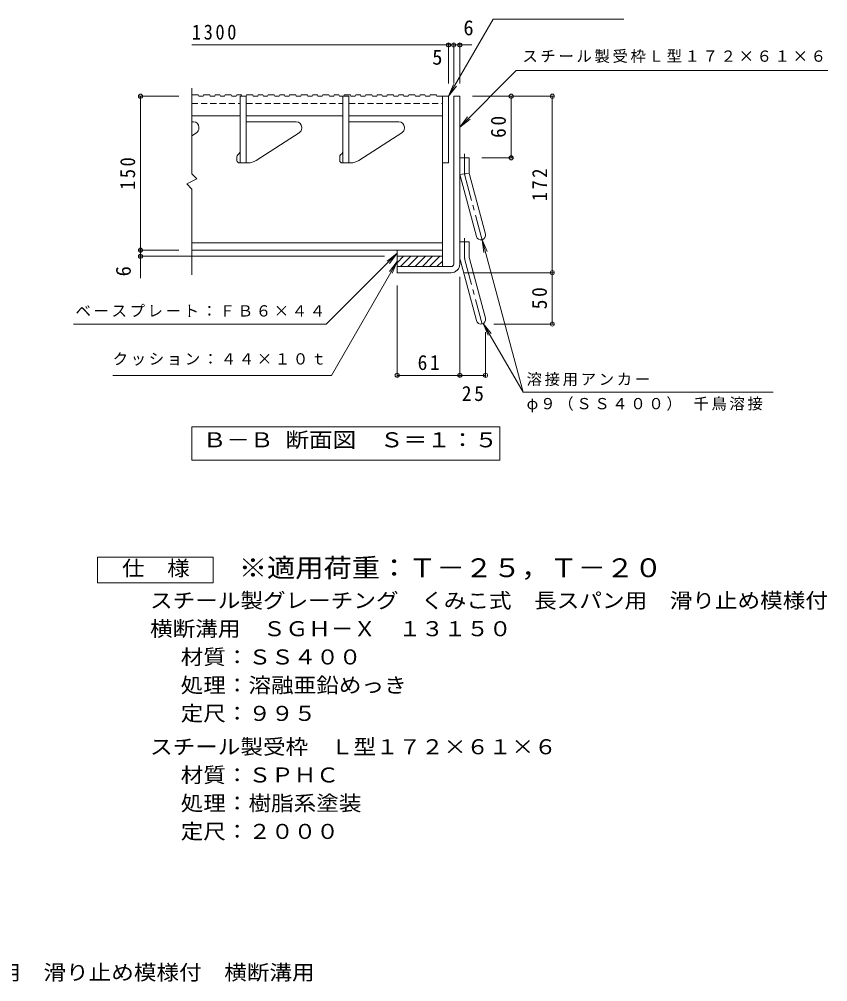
# Model space of a CAD drawing. Units: millimetres on the paper, enlarged 10 times, with parts at other scales. Extents: x -1867 to 2123, y -1937 to 1840.
# Drawn here: x 548 to 2123, y -1889 to -14 of the extents above; entities that cross this region are included whole.
import ezdxf
from ezdxf.enums import TextEntityAlignment as Align

# ---------------------------------------------------------------- set-up
doc = ezdxf.new("R2010")
doc.units = ezdxf.units.MM
doc.header["$LTSCALE"] = 10
doc.header["$PDMODE"] = 32
doc.header["$PDSIZE"] = 8
doc.linetypes.add('CHAIN1', pattern=[8, 5, -1, 1, -1])
doc.linetypes.add('DASHED1', pattern=[1.8, 1.2, -0.6])
for name, color, linetype, lineweight in [('B-1', 2, 'Continuous', 9), ('B-2', 3, 'Continuous', 9), ('B-4', 7, 'Continuous', 9), ('B-A', 3, 'Continuous', 9), ('F-4_F-4ﾚｲﾔ', 2, 'Continuous', 9)]:
    doc.layers.add(name, color=color, linetype=linetype, lineweight=lineweight)
doc.layers.add('B-5', color=7, linetype='Continuous')
doc.layers.add('F-5_F-5ﾚｲﾔ', color=2, linetype='Continuous')
doc.styles.add('ＭＳ ゴシック', font='')
doc.styles.get('ＭＳ ゴシック').set_extended_font_data('MS Gothic')

msp = doc.modelspace()

# ---------------------------------------------------------------- linework, layer by layer
at = {"layer": 'B-1'}
for p, q in [((1394.07, -163.59), (1406.07, -163.59)), ((1394.07, -490.59), (1394.07, -163.59)), ((1406.07, -490.59), (1406.07, -163.59)), ((1406.07, -283.59), (1424.07, -283.59)), ((1424.07, -311.22), (1424.07, -283.59)), ((1406.07, -315.96), (1424.07, -313.59)), ((1424.69, -315.88), (1455.87, -432.26)), ((1407.3, -320.54), (1438.48, -436.92)), ((1406.07, -447.59), (1424.07, -447.59)), ((1424.07, -475.22), (1424.07, -447.59)), ((1284.07, -475.59), (1284.07, -507.59)), ((1284.07, -475.59), (1372.07, -475.59)), ((1284.07, -488.07), (1296.56, -475.59)), ((1290.7, -495.59), (1310.7, -475.59)), ((1304.84, -495.59), (1324.84, -475.59)), ((1318.98, -495.59), (1338.98, -475.59)), ((1333.13, -495.59), (1353.13, -475.59)), ((1347.27, -495.59), (1367.27, -475.59)), ((1361.41, -495.59), (1372.07, -484.93)), ((1372.07, -475.59), (1372.07, -495.59)), ((1407.3, -484.54), (1438.48, -600.92)), ((1424.69, -479.88), (1455.87, -596.26)), ((1389.07, -495.59), (1284.07, -495.59)), ((1389.07, -507.59), (1284.07, -507.59))]:
    msp.add_line(p, q, dxfattribs=at)
at = {"layer": 'B-1', "linetype": 'CHAIN1'}
for p, q in [((1415.07, -311.22), (1415.07, -275.98)), ((1415.99, -318.21), (1450.92, -448.54)), ((1415.07, -475.22), (1415.07, -439.98)), ((1415.99, -482.21), (1450.92, -612.54))]:
    msp.add_line(p, q, dxfattribs=at)
at = {"layer": 'B-1'}
for centre, radius, start, end in [((1442.07, -311.22), 36, 180, 195), ((1442.07, -311.22), 18, 180, 195.00002), ((1447.18, -434.59), 9, 195.00014, 14.99991), ((1442.07, -475.22), 36, 180, 195), ((1442.07, -475.22), 18, 180, 195.00002), ((1389.07, -490.59), 5, 270, 0), ((1389.07, -490.59), 17, 270, 0), ((1447.18, -598.59), 9, 195.00014, 14.99991)]:
    msp.add_arc(centre, radius, start, end, dxfattribs=at)
at = {"layer": 'B-1', "linetype": 'CHAIN1'}
for centre in [(1442.07, -311.22), (1442.07, -475.22)]:
    msp.add_arc(centre, 27, 180, 194.99995, dxfattribs=at)
at = {"layer": 'B-2'}
for p, q in [((884.07, -147.59), (884.07, -314.59)), ((978.07, -163.59), (978.07, -293.59)), ((990.07, -163.59), (990.07, -293.59)), ((1178.07, -163.59), (1178.07, -293.59)), ((1190.07, -163.59), (1190.07, -293.59)), ((1372.07, -163.59), (1372.07, -475.59)), ((1384.07, -163.59), (1384.07, -293.59)), ((884.07, -201.59), (978.07, -201.59)), ((990.07, -201.59), (1178.07, -201.59)), ((1190.07, -201.59), (1372.07, -201.59)), ((887.47, -213.59), (884.07, -213.59)), ((898.07, -225.82), (898.07, -224.19)), ((1087.47, -213.59), (990.07, -213.59)), ((1098.07, -225.82), (1098.07, -224.19)), ((1287.47, -213.59), (1190.07, -213.59)), ((1298.07, -225.82), (1298.07, -224.19)), ((893.23, -234.72), (884.07, -240.63)), ((1093.23, -234.72), (1009.5, -288.79)), ((1293.22, -234.72), (1209.5, -288.79)), ((976.61, -275.05), (973.54, -278.12)), ((1176.61, -275.05), (1173.54, -278.12)), ((972.07, -281.66), (972.07, -288.59)), ((977.07, -293.59), (993.23, -293.59)), ((1172.07, -281.66), (1172.07, -288.59)), ((1177.07, -293.59), (1193.23, -293.59)), ((1372.07, -293.59), (1384.07, -293.59)), ((884.07, -344.59), (884.07, -511.59)), ((884.07, -449.59), (1372.07, -449.59)), ((884.07, -463.59), (1372.07, -463.59)), ((1284.07, -463.59), (1284.07, -475.59))]:
    msp.add_line(p, q, dxfattribs=at)
at = {"layer": 'B-2', "linetype": 'DASHED1'}
for p, q in [((884.07, -177.59), (978.07, -177.59)), ((990.07, -177.59), (1178.07, -177.59)), ((1190.07, -177.59), (1372.07, -177.59))]:
    msp.add_line(p, q, dxfattribs=at)
at = {"layer": 'B-2'}
msp.add_lwpolyline([(884.07, -314.59), (894.07, -324.59), (874.07, -334.59), (884.07, -344.59)], dxfattribs=at)
for centre, radius, start, end in [((887.47, -224.19), 10.6, 0, 90), ((1087.47, -224.19), 10.6, 0, 90), ((1287.47, -224.19), 10.6, 0, 90), ((887.47, -225.82), 10.6, 302.85582, 0), ((1087.47, -225.82), 10.6, 302.85582, 0), ((1287.47, -225.82), 10.6, 302.85582, 0), ((977.07, -281.66), 5, 135, 180), ((973.07, -271.52), 5, 315, 0), ((1177.07, -281.66), 5, 135, 180), ((1173.07, -271.52), 5, 315, 0), ((977.07, -288.59), 5, 180, 270), ((993.23, -263.59), 30, 270, 302.85574), ((1177.07, -288.59), 5, 180, 270), ((1193.23, -263.59), 30, 270, 302.85574)]:
    msp.add_arc(centre, radius, start, end, dxfattribs=at)
at = {"layer": 'B-4'}
for p, q in [((884.07, -63.59), (1429.52, -63.59)), ((1384.07, -138.59), (1384.07, -60.59)), ((1394.07, -138.59), (1394.07, -60.59)), ((1406.07, -138.59), (1406.07, -60.59)), ((1406.07, -223.59), (1516.07, -113.59)), ((1516.07, -113.59), (2122.61, -113.59)), ((1384.07, -163.59), (1393.64, -140.49)), ((1384.07, -163.59), (1399.29, -143.76)), ((859.07, -163.59), (781.07, -163.59)), ((784.07, -518.42), (784.07, -163.59)), ((1431.07, -163.59), (1589.07, -163.59)), ((1506.07, -163.59), (1506.07, -283.59)), ((1586.07, -163.59), (1586.07, -607.59)), ((1406.07, -223.59), (1421.29, -203.76)), ((1406.07, -223.59), (1425.91, -208.37)), ((1449.07, -283.59), (1509.07, -283.59)), ((1449.51, -443.28), (1459.07, -466.38)), ((1449.51, -443.28), (1452.77, -468.07)), ((859.07, -463.59), (781.07, -463.59)), ((1259.07, -475.59), (781.07, -475.59)), ((1284.07, -485.59), (1155.9, -707.59)), ((1284.07, -469.59), (1264.24, -484.81)), ((1284.07, -469.59), (1268.86, -489.42)), ((1284.07, -485.59), (1268.86, -505.42)), ((1284.07, -485.59), (1274.51, -508.69)), ((1406.07, -515.59), (1406.07, -710.59)), ((1414.07, -507.59), (1589.07, -507.59)), ((1284.07, -532.59), (1284.07, -710.59)), ((1451.68, -606.38), (1466.9, -626.22)), ((1451.68, -606.38), (1461.25, -629.48)), ((1451.68, -606.38), (1529.18, -740.62)), ((1472.18, -607.59), (1589.07, -607.59)), ((1456.18, -623.59), (1456.18, -710.59)), ((1155.9, -707.59), (729.99, -707.59)), ((1284.07, -707.59), (1456.18, -707.59))]:
    msp.add_line(p, q, dxfattribs=at)
at = {"layer": 'B-4', "color": 2}
for q in [(1484.07, -807.59), (884.07, -872.59)]:
    msp.add_line((1484.07, -872.59), q, dxfattribs=at)
at = {"layer": 'B-4'}
for points in [[(1384.07, -163.59), (1470.68, -13.59), (1725.37, -13.59)], [(1449.51, -443.28), (1529.18, -740.62), (2016.44, -740.62)], [(1284.07, -469.59), (1146.07, -607.59), (653.62, -607.59)]]:
    msp.add_lwpolyline(points, dxfattribs=at)
at = {"layer": 'B-4', "color": 2}
msp.add_lwpolyline([(884.07, -872.59), (884.07, -807.59), (1484.07, -807.59)], dxfattribs=at)
at = {"layer": 'B-4'}
for p in [(1384.07, -63.59), (1394.07, -63.59), (1406.07, -63.59), (784.07, -163.59), (1506.07, -163.59), (1586.07, -163.59), (1506.07, -283.59), (784.07, -463.59), (784.07, -475.59), (1586.07, -507.59), (1586.07, -607.59), (1284.07, -707.59), (1406.07, -707.59), (1456.18, -707.59)]:
    msp.add_point(p, dxfattribs=at)
at = {"layer": 'B-A'}
for p, q in [((884.56, -160.59), (884.07, -162)), ((884.56, -160.59), (896.56, -160.59)), ((896.56, -160.59), (897.59, -163.59)), ((897.59, -163.59), (906.09, -163.59)), ((907.12, -160.59), (906.09, -163.59)), ((907.12, -160.59), (919.12, -160.59)), ((919.12, -160.59), (920.15, -163.59)), ((920.15, -163.59), (928.65, -163.59)), ((929.68, -160.59), (928.65, -163.59)), ((929.68, -160.59), (938.68, -160.59)), ((938.68, -160.59), (939.71, -163.59)), ((939.71, -163.59), (947.96, -163.59)), ((948.99, -160.59), (947.96, -163.59)), ((948.99, -160.59), (960.99, -160.59)), ((960.99, -160.59), (962.02, -163.59)), ((962.02, -163.59), (970.52, -163.59)), ((971.55, -160.59), (970.52, -163.59)), ((971.55, -160.59), (980.55, -160.59)), ((978.07, -163.59), (989.83, -163.59)), ((980.55, -160.59), (981.58, -163.59)), ((990.86, -160.59), (989.83, -163.59)), ((990.86, -160.59), (1002.86, -160.59)), ((1002.86, -160.59), (1003.89, -163.59)), ((1003.89, -163.59), (1012.39, -163.59)), ((1013.42, -160.59), (1012.39, -163.59)), ((1013.42, -160.59), (1022.42, -160.59)), ((1022.42, -160.59), (1023.45, -163.59)), ((1023.45, -163.59), (1031.7, -163.59)), ((1032.73, -160.59), (1031.7, -163.59)), ((1032.73, -160.59), (1044.73, -160.59)), ((1044.73, -160.59), (1045.76, -163.59)), ((1045.76, -163.59), (1054.26, -163.59)), ((1055.29, -160.59), (1054.26, -163.59)), ((1055.29, -160.59), (1064.29, -160.59)), ((1064.29, -160.59), (1065.32, -163.59)), ((1065.32, -163.59), (1073.57, -163.59)), ((1074.6, -160.59), (1073.57, -163.59)), ((1074.6, -160.59), (1086.6, -160.59)), ((1086.6, -160.59), (1087.63, -163.59)), ((1087.63, -163.59), (1096.13, -163.59)), ((1097.16, -160.59), (1096.13, -163.59)), ((1097.16, -160.59), (1109.16, -160.59)), ((1109.16, -160.59), (1110.19, -163.59)), ((1110.19, -163.59), (1118.69, -163.59)), ((1119.72, -160.59), (1118.69, -163.59)), ((1119.72, -160.59), (1128.72, -160.59)), ((1128.72, -160.59), (1129.75, -163.59)), ((1129.75, -163.59), (1138, -163.59)), ((1139.03, -160.59), (1138, -163.59)), ((1139.03, -160.59), (1151.03, -160.59)), ((1151.03, -160.59), (1152.06, -163.59)), ((1152.06, -163.59), (1160.56, -163.59)), ((1161.59, -160.59), (1160.56, -163.59)), ((1161.59, -160.59), (1170.59, -160.59)), ((1170.59, -160.59), (1171.62, -163.59)), ((1171.62, -163.59), (1190.07, -163.59)), ((1180.89, -160.59), (1179.86, -163.59)), ((1180.89, -160.59), (1192.89, -160.59)), ((1192.89, -160.59), (1193.93, -163.59)), ((1193.93, -163.59), (1202.42, -163.59)), ((1203.46, -160.59), (1202.42, -163.59)), ((1203.46, -160.59), (1212.46, -160.59)), ((1212.46, -160.59), (1213.49, -163.59)), ((1213.49, -163.59), (1221.73, -163.59)), ((1222.76, -160.59), (1221.73, -163.59)), ((1222.76, -160.59), (1234.76, -160.59)), ((1234.76, -160.59), (1235.79, -163.59)), ((1235.79, -163.59), (1244.29, -163.59)), ((1245.32, -160.59), (1244.29, -163.59)), ((1245.32, -160.59), (1254.32, -160.59)), ((1254.32, -160.59), (1255.36, -163.59)), ((1255.36, -163.59), (1263.6, -163.59)), ((1264.63, -160.59), (1263.6, -163.59)), ((1264.63, -160.59), (1276.63, -160.59)), ((1276.63, -160.59), (1277.66, -163.59)), ((1277.66, -163.59), (1286.16, -163.59)), ((1287.19, -160.59), (1286.16, -163.59)), ((1287.19, -160.59), (1296.19, -160.59)), ((1296.19, -160.59), (1297.22, -163.59)), ((1297.22, -163.59), (1305.47, -163.59)), ((1306.5, -160.59), (1305.47, -163.59)), ((1306.5, -160.59), (1318.5, -160.59)), ((1318.5, -160.59), (1319.53, -163.59)), ((1319.53, -163.59), (1328.03, -163.59)), ((1329.06, -160.59), (1328.03, -163.59)), ((1329.06, -160.59), (1338.06, -160.59)), ((1338.06, -160.59), (1339.09, -163.59)), ((1339.09, -163.59), (1347.34, -163.59)), ((1348.37, -160.59), (1347.34, -163.59)), ((1348.37, -160.59), (1360.37, -160.59)), ((1360.37, -160.59), (1361.4, -163.59)), ((1361.4, -163.59), (1384.07, -163.59))]:
    msp.add_line(p, q, dxfattribs=at)
at = {"layer": 'F-4_F-4ﾚｲﾔ'}
msp.add_lwpolyline([(700.6, -1111.82), (700.6, -1061.82), (925.6, -1061.82), (925.6, -1111.82)], close=True, dxfattribs=at)

# ---------------------------------------------------------------- texts
at = {"layer": 'B-4', "color": 2, "style": 'ＭＳ ゴシック'}
for s, p in [('6', (1413, -53.59)), ('5', (1352.26, -110.92))]:
    msp.add_text(s, height=29.33, dxfattribs=at).set_placement(p, align=Align.BOTTOM_LEFT)
msp.add_text('6', height=29.33, rotation=90, dxfattribs=at).set_placement((774.07, -514.7), align=Align.BOTTOM_LEFT)
at = {"layer": 'B-4', "color": 2, "style": 'ＭＳ ゴシック', "width": 1.15}
msp.add_text('Ｂ－Ｂ 断面図\u3000Ｓ＝１：５', height=29.33, dxfattribs=at).set_placement((905.32, -856.62), align=Align.BOTTOM_LEFT)
at = {"layer": 'B-4', "color": 2, "char_height": 29.33, "attachment_point": 7, "style": 'ＭＳ ゴシック'}
for s, insert in [('\\T1.28;\\W0.9;1300', (884.07, -53.59)), ('\\T1.27;\\W0.95;61', (1323.82, -697.59)), ('\\T1.27;\\W0.95;25', (1409.88, -757.96))]:
    msp.add_mtext(s, dxfattribs=dict(at, insert=insert))
at = {"layer": 'B-4', "color": 2, "char_height": 29.33, "attachment_point": 7, "rotation": 90, "style": 'ＭＳ ゴシック'}
for s, insert in [('\\T1.27;\\W0.95;60', (1496.07, -244.84)), ('\\T1.27;\\W0.9;150', (774.07, -346.09)), ('\\T1.27;\\W0.9;172', (1576.07, -368.09)), ('\\T1.27;\\W0.95;50', (1576.07, -578.84))]:
    msp.add_mtext(s, dxfattribs=dict(at, insert=insert))
at = {"layer": 'B-4', "char_height": 21.99, "attachment_point": 7, "style": 'ＭＳ ゴシック'}
for s, insert in [('\\T1.17;ベースプレート：ＦＢ６×４４', (657.64, -593.92)), ('\\T1.17;クッション：４４×１０ｔ', (729.99, -688.69)), ('\\T1.17;溶接用アンカー', (1536.08, -728.64)), ('\\T1.17;φ９（ＳＳ４００）\\~千鳥溶接', (1536.08, -779.64))]:
    msp.add_mtext(s, dxfattribs=dict(at, insert=insert))
at = {"layer": 'B-5', "insert": (1527.86, -98.91), "char_height": 21.99, "attachment_point": 7, "style": 'ＭＳ ゴシック'}
msp.add_mtext('\\T1.17;スチール製受枠Ｌ型１７２×６１×６', dxfattribs=at)
at = {"layer": 'F-4_F-4ﾚｲﾔ', "style": 'ＭＳ ゴシック', "width": 1.1}
for s, p in [('仕\u3000様', (748.1, -1106.82)), ('材質：ＳＳ４００', (862.4, -1279.74)), ('処理：溶融亜鉛めっき', (862.4, -1334.74)), ('定尺：９９５', (862.4, -1389.74)), ('材質：ＳＰＨＣ', (862.4, -1509.74)), ('処理：樹脂系塗装', (862.4, -1564.74)), ('定尺：２０００', (862.4, -1619.74))]:
    msp.add_text(s, height=29.33, dxfattribs=at).set_placement(p, align=Align.BOTTOM_LEFT)
at = {"layer": 'F-5_F-5ﾚｲﾔ', "color": 3, "style": 'ＭＳ ゴシック', "width": 1.1}
msp.add_text('※適用荷重：Ｔ－２５，Ｔ－２０', height=36.66, dxfattribs=at).set_placement((975.6, -1111.82), align=Align.BOTTOM_LEFT)
at = {"layer": 'F-5_F-5ﾚｲﾔ', "style": 'ＭＳ ゴシック', "width": 1.1}
for s, p in [('スチール製グレーチング\u3000くみこ式\u3000長スパン用\u3000滑り止め模様付', (802.69, -1169.74)), ('横断溝用\u3000ＳＧＨ－Ｘ\u3000１３１５０', (802.69, -1224.74)), ('スチール製受枠\u3000Ｌ型１７２×６１×６', (802.69, -1454.74)), ('スチール製グレーチング\u3000くみこ式\u3000長スパン用\u3000滑り止め模様付\u3000横断溝用', (-416.98, -1894.46))]:
    msp.add_text(s, height=29.33, dxfattribs=at).set_placement(p, align=Align.BOTTOM_LEFT)

doc.saveas('drawing.dxf')
